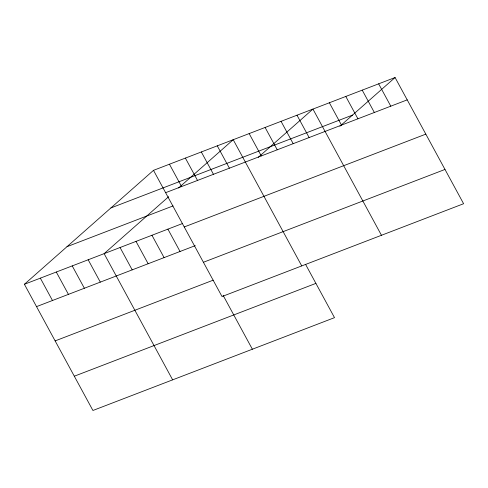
<?xml version="1.0" encoding="UTF-8"?>
<svg xmlns="http://www.w3.org/2000/svg" width="488" height="488" viewBox="0 0 488 488"><rect width="100%" height="100%" fill="white"/><g stroke="black" fill="none" stroke-linecap="round" stroke-linejoin="round"><path stroke-width="0.73" d="M305.604 264.423L334.506 317.657L92.921 410.481L24.4 284.278L153.494 170.343L395.079 77.519L463.6 203.722L222.016 296.545L153.494 170.343M168.671 196.682L104.121 253.65L172.642 379.847M178.547 187.965L233.215 139.708L301.736 265.911M258.268 157.331L312.942 109.08L381.464 235.283M339.861 126.258L395.079 77.519M110.892 207.943L352.476 115.119M165.627 192.687L407.212 99.863M67.002 246.678L173.069 205.924M24.4 284.278L182.457 223.547M184.232 226.963L425.817 134.139M36.533 306.623L195.285 245.629M203.404 262.269L444.989 169.446M55.144 340.899L213.201 280.167M74.316 376.205L315.901 283.382M378.651 83.832L390.784 106.177M362.224 90.146L374.357 112.49M345.797 96.453L357.93 118.804M329.37 102.767L341.502 125.111M296.997 115.205L309.13 137.549M281.051 121.335L293.184 143.679M265.106 127.459L277.239 149.804M249.161 133.584L261.293 155.928M217.27 145.839L229.403 168.183M201.324 151.963L213.457 174.308M185.385 158.088L197.518 180.438M169.44 164.218L181.573 186.562M223.107 295.325L252.369 349.219M167.903 229.14L180.035 251.485M151.957 235.271L164.09 257.615M136.012 241.395L148.145 263.74M120.066 247.52L132.199 269.864M88.175 259.775L100.308 282.119M72.236 265.899L84.369 288.243M56.291 272.023L68.424 294.374M40.345 278.154L52.478 300.498"/></g></svg>
